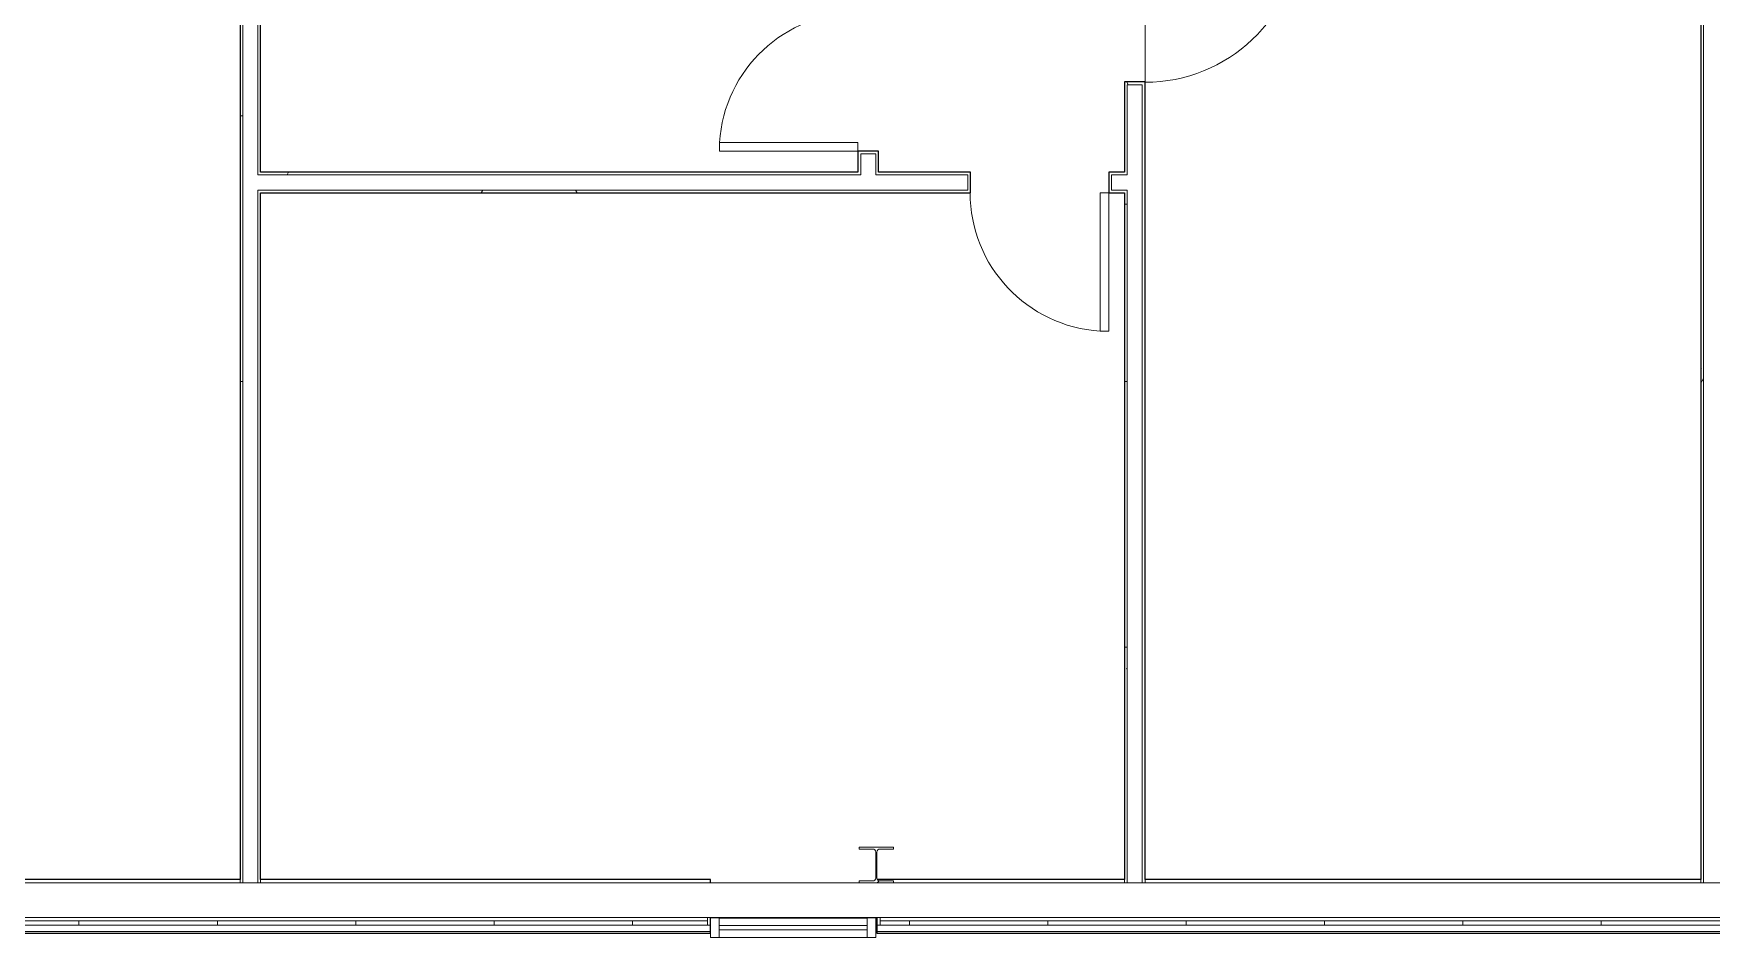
# Model space of a CAD drawing. Header units: inches. Extents: x 1 to 27263, y -26002 to 5769.
# Drawn here: x 24917.5 to 25305.5, y -22799.9 to -22590.9 of the extents above; entities that cross this region are included whole.
import ezdxf

# ---------------------------------------------------------------- set-up
doc = ezdxf.new("R2010")
doc.units = ezdxf.units.IN
doc.header["$MEASUREMENT"] = 0
for name, color, linetype, lineweight in [('A-DOOR', 31, 'Continuous', 9), ('A-FLOR', 192, 'Continuous', 9), ('A-GLAZ-CURT', 52, 'Continuous', 9), ('A-GLAZ-CWMG', 51, 'Continuous', 9), ('A-WALL', 113, 'Continuous', 9), ('A-WALL-PATT', 111, 'Continuous', 25), ('I-WALL', 2, 'Continuous', 9), ('L-SITE-WALL', 31, 'Continuous', 9), ('S-BEAM', 12, 'Continuous', 9), ('S-COLS', 52, 'Continuous', 9)]:
    doc.layers.add(name, color=color, linetype=linetype, lineweight=lineweight)
pattern_1 = [(0, (0, 0), (81.92, 20.48), [3.379, -58.061, 3.379, -58.061, -327.68]), (0, (0, 0), (81.92, 20.48), [-122.88, 3.379, -119.501, 3.379, -58.061, -143.36]), (0, (0, 0), (81.92, 20.48), [-307.2, 3.379, -37.581, 3.379, -99.021]), (120, (30.72, 10.24), (-58.6962, 60.704801), [3.379, -58.061, 3.379, -58.061, -327.68]), (120, (30.72, 10.24), (-58.6962, 60.704801), [-122.88, 3.379, -119.501, 3.379, -58.061, -143.36]), (120, (30.72, 10.24), (-58.6962, 60.704801), [-307.2, 3.379, -37.581, 3.379, -99.021]), (240, (40.96, 51.2), (-23.2238, -81.184801), [3.379, -58.061, 3.379, -58.061, -327.68]), (240, (40.96, 51.2), (-23.2238, -81.184801), [-122.88, 3.379, -119.501, 3.379, -58.061, -143.36]), (240, (40.96, 51.2), (-23.2238, -81.184801), [-307.2, 3.379, -37.581, 3.379, -99.021])]
pattern_2 = [(0, (0, 0), (0, 32), []), (90, (0, 0), (-32, 2e-15), [])]

# ---------------------------------------------------------------- blocks, each defined once
blk = doc.blocks.new('Struct_Xcel_Sports Complex_rvt-1-Site Plan - Phase 1')
at = {"layer": 'A-FLOR', "color": 7}
blk.add_line((25174.52, -22602.05), (25174.52, -22566.05), dxfattribs=at)
at = {"layer": 'L-SITE-WALL', "color": 7}
blk.add_line((25112.52, -22798.8), (25112.27, -22798.8), dxfattribs=at)
blk = doc.blocks.new('W-Wide Flange-Column - B2_F-V6-Site Plan - Phase 1')
at = {"layer": 'S-COLS'}
h = blk.add_hatch(dxfattribs=at)
h.set_pattern_fill('FP_5', color=256, style=0, pattern_type=2)
h.set_pattern_definition([(225, (25112.39, -22783.178), (25.342707, -25.342707), []), (225, (25112.39, -22821.578), (25.342707, -25.342707), [])])
h.paths.add_polyline_path([(-4, 4.12), (-4, 3.69), (-0.84, 3.69), (-0.35, 3.49), (-0.14, 3), (-0.14, -3), (-0.35, -3.49), (-0.84, -3.69), (-4, -3.69), (-4, -4.12), (4, -4.12), (4, -3.69), (0.84, -3.69), (0.35, -3.49), (0.14, -3), (0.14, 3), (0.35, 3.49), (0.84, 3.69), (4, 3.69), (4, 4.12)], flags=0)
at = {"layer": 'S-COLS', "lineweight": 15}
for p, q in [((-4, 4.12), (-4, 3.69)), ((4, 3.69), (4, 4.12)), ((-4, 3.69), (-0.84, 3.69)), ((-0.14, 3), (-0.14, -3)), ((0.14, -3), (0.14, 3)), ((0.84, 3.69), (4, 3.69)), ((-0.84, -3.69), (-4, -3.69)), ((-4, -3.69), (-4, -4.12)), ((4, -3.69), (0.84, -3.69)), ((4, -4.12), (4, -3.69)), ((-4, -4.12), (4, -4.12))]:
    blk.add_line(p, q, dxfattribs=at)
for centre, start, end in [((-0.84, 3), 0, 90), ((0.84, 3), 90, 180), ((-0.84, -3), 270, 0), ((0.84, -3), 180, 270)]:
    blk.add_arc(centre, 0.691, start, end, dxfattribs=at)
blk = doc.blocks.new('Single-Flush - 32_ x 84_-1272610-Site Plan - Phase 1')
at = {"layer": 'A-DOOR', "lineweight": 13}
for p, q in [((14, -2.37), (14, -34.38)), ((16, -2.37), (14, -2.37)), ((16, -2.37), (16, -34.38)), ((16, -34.38), (14, -34.38))]:
    blk.add_line(p, q, dxfattribs=at)
at = {"layer": 'A-DOOR'}
blk.add_arc((16, -2.37), 32.07, 180, 266.4241, dxfattribs=at)
blk = doc.blocks.new('Single-Flush - 32_ x 84_-460923-Site Plan - Phase 1')
at = {"layer": 'A-DOOR', "lineweight": 13}
for p, q in [((14, -2.37), (14, -34.38)), ((16, -2.37), (14, -2.37)), ((16, -2.37), (16, -34.38)), ((16, -34.38), (14, -34.38))]:
    blk.add_line(p, q, dxfattribs=at)
at = {"layer": 'A-DOOR'}
blk.add_arc((16, -2.37), 32.07, 180, 266.4241, dxfattribs=at)
blk = doc.blocks.new('Single-Flush - 36_ x 84_-1318909-Site Plan - Phase 1')
at = {"layer": 'A-DOOR', "lineweight": 13}
for p, q in [((16, -2.37), (16, -38.39)), ((18, -2.37), (16, -2.37)), ((18, -2.37), (18, -38.39)), ((18, -38.39), (16, -38.39))]:
    blk.add_line(p, q, dxfattribs=at)
at = {"layer": 'A-DOOR'}
blk.add_arc((18, -2.37), 36.07, 180, 266.8211, dxfattribs=at)
blk = doc.blocks.new('Rectangular Mullion - Exterior 2_ x 4_5_-1142359-Site Plan - Phase 1')
at = {"layer": 'A-GLAZ-CWMG', "lineweight": 13}
for p, q in [((-2, 1.5), (0, 1.5)), ((-2, -3), (-2, 1.5)), ((0, 1.5), (0, -3)), ((0, -3), (-2, -3))]:
    blk.add_line(p, q, dxfattribs=at)
blk = doc.blocks.new('Rectangular Mullion - Exterior 2_ x 4_5_-1142353-Site Plan - Phase 1')
at = {"layer": 'A-GLAZ-CWMG', "lineweight": 13}
for p, q in [((0, 1.5), (-2, 1.5)), ((-2, 1.5), (-2, -3)), ((0, -3), (0, 1.5)), ((-2, -3), (0, -3))]:
    blk.add_line(p, q, dxfattribs=at)
blk = doc.blocks.new('Girt_C - 8_D-1278687-Site Plan - Phase 1')
at = {"layer": 'S-BEAM'}
for p, q in [((25976.39, -22787.3), (24248.39, -22787.3)), ((24248.39, -22795.3), (25976.39, -22795.3))]:
    blk.add_line(p, q, dxfattribs=at)
blk = doc.blocks.new('System Panel - Exterior Glazing-827454-Site Plan - Phase 1')
at = {"layer": 'A-GLAZ-CURT'}
for p, q in [((17.09375, 1.25), (-17.09375, 1.25)), ((-17.09375, 1.25), (-17.09375, 0.25)), ((-17.09375, 0.25), (-17.09375, 1.25)), ((17.09375, 1.25), (-17.09375, 1.25)), ((-17.09375, 0.25), (17.09375, 0.25)), ((-17.09375, 0.25), (17.09375, 0.25)), ((17.09375, 0.25), (17.09375, 1.25)), ((17.09375, 1.25), (17.09375, 0.25))]:
    blk.add_line(p, q, dxfattribs=at)
blk = doc.blocks.new('Rectangular Mullion - Exterior 2_ x 4_5_-1060760-Site Plan - Phase 1')
at = {"layer": 'A-GLAZ-CWMG'}
for p, q in [((25834.02, -22795.43), (25799.83, -22795.43)), ((25834.02, -22799.93), (25799.83, -22799.93))]:
    blk.add_line(p, q, dxfattribs=at)

msp = doc.modelspace()

# ---------------------------------------------------------------- hatches: boundary and pattern name
at = {"layer": 'A-WALL-PATT', "lineweight": 9}
h = msp.add_hatch(dxfattribs=at)
h.set_pattern_fill('FP_9', color=256, style=0, pattern_type=2)
h.set_pattern_definition(pattern_1)
h.paths.add_polyline_path([(24965.265225, -22787.30281), (24965.890225, -22787.30281), (24965.890225, -22370.17781), (24969.390225, -22370.17781), (24969.390225, -22369.55281), (24965.265225, -22369.55281), (24965.265225, -22786.55281)], flags=0)
h = msp.add_hatch(dxfattribs=at)
h.set_pattern_fill('FP_9', color=256, style=0, pattern_type=2)
h.set_pattern_definition(pattern_1)
h.paths.add_polyline_path([(24970.015225, -22787.30281), (24970.015225, -22627.05281), (24969.390225, -22627.05281), (24969.390225, -22787.30281)], flags=0)
h.paths.add_polyline_path([(24969.390225, -22623.55281), (24970.015225, -22623.55281), (24970.015225, -22495.05281), (24969.390225, -22495.05281), (24969.390225, -22560.802101)], flags=0)
h.paths.add_polyline_path([(24970.015225, -22491.55281), (24970.015225, -22369.55281), (24969.390225, -22369.55281), (24969.390225, -22491.55281)], flags=0)
h = msp.add_hatch(dxfattribs=at)
h.set_pattern_fill('FP_9', color=256, style=0, pattern_type=2)
h.set_pattern_definition(pattern_1)
h.paths.add_polyline_path([(25108.140225, -22622.92781), (25108.765225, -22622.92781), (25108.765225, -22618.67781), (25110.515225, -22618.67781), (25110.515225, -22618.05281), (25108.140225, -22618.05281)], flags=0)
h.paths.add_polyline_path([(25110.515225, -22586.05281), (25110.515225, -22585.42781), (25108.765225, -22585.42781), (25108.765225, -22495.05281), (25108.140225, -22495.05281), (25108.140225, -22586.05281)], flags=0)
h.paths.add_polyline_path([(25108.140225, -22491.55281), (25108.765225, -22491.55281), (25108.765225, -22488.67781), (25110.515225, -22488.67781), (25110.515225, -22488.05281), (25108.140225, -22488.05281), (25108.140225, -22490.92781)], flags=0)
h.paths.add_polyline_path([(25110.515225, -22456.05281), (25110.515225, -22455.42781), (25108.765225, -22455.42781), (25108.765225, -22369.55281), (25108.140225, -22369.55281), (25108.140225, -22456.05281)], flags=0)
h = msp.add_hatch(dxfattribs=at)
h.set_pattern_fill('FP_9', color=256, style=0, pattern_type=2)
h.set_pattern_definition(pattern_1)
h.paths.add_polyline_path([(25169.765225, -22787.30281), (25170.390225, -22787.30281), (25170.390225, -22627.05281), (25169.765225, -22627.05281), (25169.765225, -22786.55281)], flags=0)
h.paths.add_polyline_path([(25169.765225, -22623.55281), (25170.390225, -22623.55281), (25170.390225, -22602.67781), (25172.140225, -22602.67781), (25172.140225, -22602.05281), (25169.765225, -22602.05281), (25169.765225, -22622.92781)], flags=0)
h.paths.add_polyline_path([(25169.765225, -22566.05281), (25172.140225, -22566.05281), (25172.140225, -22565.42781), (25170.390225, -22565.42781), (25170.390225, -22553.67781), (25172.140225, -22553.67781), (25172.140225, -22553.05281), (25169.765225, -22553.05281), (25169.765225, -22560.802101)], flags=0)
h.paths.add_polyline_path([(25172.140225, -22517.05281), (25172.140225, -22516.42781), (25170.390225, -22516.42781), (25170.390225, -22405.67781), (25172.140225, -22405.67781), (25172.140225, -22405.05281), (25169.765225, -22405.05281), (25169.765225, -22517.05281)], flags=0)
h.paths.add_polyline_path([(25172.140225, -22373.05281), (25172.140225, -22372.42781), (25170.390225, -22372.42781), (25170.390225, -22369.55281), (25169.765225, -22369.55281), (25169.765225, -22373.05281)], flags=0)
h = msp.add_hatch(dxfattribs=at)
h.set_pattern_fill('FP_9', color=256, style=0, pattern_type=2)
h.set_pattern_definition(pattern_1)
h.paths.add_polyline_path([(25173.890225, -22787.30281), (25174.515225, -22787.30281), (25174.515225, -22602.05281), (25172.140225, -22602.05281), (25172.140225, -22602.67781), (25173.890225, -22602.67781), (25173.890225, -22786.55281)], flags=0)
h.paths.add_polyline_path([(25172.140225, -22566.05281), (25174.515225, -22566.05281), (25174.515225, -22561.05281), (25173.890225, -22561.05281), (25173.890225, -22565.42781), (25172.140225, -22565.42781)], flags=0)
h.paths.add_polyline_path([(25174.515225, -22557.55281), (25174.515225, -22553.05281), (25172.140225, -22553.05281), (25172.140225, -22553.67781), (25173.890225, -22553.67781), (25173.890225, -22557.55281)], flags=0)
h.paths.add_polyline_path([(25174.515225, -22517.05281), (25174.515225, -22405.05281), (25172.140225, -22405.05281), (25172.140225, -22405.67781), (25173.890225, -22405.67781), (25173.890225, -22516.42781), (25172.140225, -22516.42781), (25172.140225, -22517.05281)], flags=0)
h.paths.add_polyline_path([(25172.140225, -22373.05281), (25174.515225, -22373.05281), (25174.515225, -22369.55281), (25170.390225, -22369.55281), (25170.390225, -22370.17781), (25173.890225, -22370.17781), (25173.890225, -22372.42781), (25172.140225, -22372.42781), (25172.140225, -22372.633351)], flags=0)
h = msp.add_hatch(dxfattribs=at)
h.set_pattern_fill('FP_9', color=256, style=0, pattern_type=2)
h.set_pattern_definition(pattern_1)
h.paths.add_polyline_path([(25303.015225, -22787.30281), (25303.640225, -22787.30281), (25303.640225, -22561.05281), (25303.015225, -22561.05281), (25303.015225, -22786.55281)], flags=0)
h.paths.add_polyline_path([(25303.015225, -22557.55281), (25303.640225, -22557.55281), (25303.640225, -22369.55281), (25303.015225, -22369.55281), (25303.015225, -22556.92781)], flags=0)
h = msp.add_hatch(dxfattribs=at)
h.set_pattern_fill('FP_9', color=256, style=0, pattern_type=2)
h.set_pattern_definition(pattern_1)
h.paths.add_polyline_path([(25166.140225, -22625.30281), (25166.765225, -22625.30281), (25166.765225, -22623.55281), (25169.765225, -22623.55281), (25169.765225, -22622.92781), (25166.140225, -22622.92781)], flags=0)
h.paths.add_polyline_path([(25133.515225, -22625.30281), (25134.140225, -22625.30281), (25134.140225, -22622.92781), (25112.265225, -22622.92781), (25112.265225, -22623.55281), (25133.515225, -22623.55281)], flags=0)
h.paths.add_polyline_path([(24997.259749, -22623.55281), (25108.765225, -22623.55281), (25108.765225, -22622.92781), (24970.015225, -22622.92781), (24970.015225, -22623.55281)], flags=0)
h = msp.add_hatch(dxfattribs=at)
h.set_pattern_fill('FP_9', color=256, style=0, pattern_type=2)
h.set_pattern_definition(pattern_1)
h.paths.add_polyline_path([(25104.150416, -22627.67781), (25134.140225, -22627.67781), (25134.140225, -22625.30281), (25133.515225, -22625.30281), (25133.515225, -22627.05281), (24970.015225, -22627.05281), (24970.015225, -22627.67781), (24997.259749, -22627.67781)], flags=0)
h.paths.add_polyline_path([(25166.140225, -22627.67781), (25169.765225, -22627.67781), (25169.765225, -22627.05281), (25166.765225, -22627.05281), (25166.765225, -22625.30281), (25166.140225, -22625.30281)], flags=0)
h = msp.add_hatch(dxfattribs=at)
h.set_pattern_fill('FP_12', color=256, style=0, pattern_type=2)
h.set_pattern_definition(pattern_2)
h.paths.add_polyline_path([(24249.025082, -22797.05281), (25073.327725, -22797.05281), (25073.327725, -22796.05281), (24244.765225, -22796.05281), (24244.765225, -22797.05281)], flags=0)
h = msp.add_hatch(dxfattribs=at)
h.set_pattern_fill('FP_12', color=256, style=0, pattern_type=2)
h.set_pattern_definition(pattern_2)
h.paths.add_polyline_path([(25211.041082, -22797.05281), (25335.994556, -22797.05281), (25335.994556, -22796.05281), (25113.265225, -22796.05281), (25113.265225, -22797.05281), (25184.318416, -22797.05281)], flags=0)

# ---------------------------------------------------------------- linework, layer by layer
at = {"layer": 'A-WALL'}
for p, q in [((24965.890225, -22370.17781), (24965.890225, -22787.30281)), ((24969.390225, -22495.05281), (24969.390225, -22623.55281)), ((25303.640225, -22561.05281), (25303.640225, -22787.30281)), ((25170.390225, -22602.67781), (25170.390225, -22623.55281)), ((25173.890225, -22602.67781), (25170.390225, -22602.67781)), ((25173.890225, -22787.30281), (25173.890225, -22602.67781)), ((25108.765225, -22618.67781), (25108.765225, -22623.55281)), ((25112.265225, -22618.67781), (25108.765225, -22618.67781)), ((25112.265225, -22623.55281), (25112.265225, -22618.67781)), ((25108.765225, -22623.55281), (24969.390225, -22623.55281)), ((25133.515225, -22623.55281), (25112.265225, -22623.55281)), ((25133.515225, -22627.05281), (25133.515225, -22623.55281)), ((25166.765225, -22623.55281), (25166.765225, -22627.05281)), ((25170.390225, -22623.55281), (25166.765225, -22623.55281)), ((24969.390225, -22627.05281), (24969.390225, -22787.30281)), ((24969.390225, -22627.05281), (25133.515225, -22627.05281)), ((25166.765225, -22627.05281), (25170.390225, -22627.05281)), ((25170.390225, -22627.05281), (25170.390225, -22787.30281)), ((24965.265225, -22786.55281), (24965.265225, -22787.30281)), ((24970.015225, -22786.55281), (24970.015225, -22787.30281)), ((25169.765225, -22786.55281), (25169.765225, -22787.30281)), ((25174.515225, -22786.55281), (25174.515225, -22787.30281)), ((25303.015225, -22786.55281), (25303.015225, -22787.30281)), ((25073.327725, -22796.05281), (24244.765225, -22796.05281)), ((25073.327725, -22797.05281), (25073.327725, -22795.27769)), ((25113.265225, -22795.27769), (25113.265225, -22797.05281)), ((25335.994556, -22796.05281), (25113.265225, -22796.05281)), ((25074.077725, -22797.05281), (24244.015225, -22797.05281)), ((25074.077725, -22798.55281), (24244.015225, -22798.55281)), ((25336.744556, -22797.05281), (25112.515225, -22797.05281)), ((25336.744556, -22798.55281), (25112.515225, -22798.55281))]:
    msp.add_line(p, q, dxfattribs=at)
at = {"layer": 'I-WALL', "lineweight": 25}
for p, q in [((24965.265225, -22369.55281), (24965.265225, -22786.55281)), ((24970.015225, -22622.92781), (24970.015225, -22495.67781)), ((25303.015225, -22561.67781), (25303.015225, -22786.55281)), ((25174.515225, -22602.05281), (25169.765225, -22602.05281)), ((25169.765225, -22602.05281), (25169.765225, -22622.92781)), ((25174.515225, -22786.55281), (25174.515225, -22602.05281)), ((25112.890225, -22618.05281), (25108.140225, -22618.05281)), ((25108.140225, -22618.05281), (25108.140225, -22622.92781)), ((25112.890225, -22622.92781), (25112.890225, -22618.05281)), ((25108.140225, -22622.92781), (24970.015225, -22622.92781)), ((25134.140225, -22622.92781), (25112.890225, -22622.92781)), ((25134.140225, -22627.67781), (25134.140225, -22622.92781)), ((25169.765225, -22622.92781), (25166.140225, -22622.92781)), ((25166.140225, -22622.92781), (25166.140225, -22627.67781)), ((24970.015225, -22786.55281), (24970.015225, -22627.67781)), ((24970.015225, -22627.67781), (25134.140225, -22627.67781)), ((25166.140225, -22627.67781), (25169.765225, -22627.67781)), ((25169.765225, -22627.67781), (25169.765225, -22786.55281))]:
    msp.add_line(p, q, dxfattribs=at)
at = {"layer": 'L-SITE-WALL', "lineweight": 25}
for p, q in [((24965.265225, -22786.55281), (24823.190087, -22786.55281)), ((25074.077725, -22786.55281), (24970.015225, -22786.55281)), ((25074.077725, -22787.30281), (25074.077725, -22786.55281)), ((25169.765225, -22786.55281), (25112.690087, -22786.55281)), ((25303.015225, -22786.55281), (25174.515225, -22786.55281)), ((25074.077725, -22798.92781), (25074.077725, -22795.27769)), ((25112.515225, -22795.27769), (25112.515225, -22798.92781)), ((24244.015225, -22798.92781), (25074.077725, -22798.92781)), ((25112.515225, -22798.92781), (25336.744556, -22798.92781))]:
    msp.add_line(p, q, dxfattribs=at)

# ---------------------------------------------------------------- block references
at = {"lineweight": 5}
msp.add_blockref('Struct_Xcel_Sports Complex_rvt-1-Site Plan - Phase 1', (0, 0), dxfattribs=at)
at = {"layer": 'A-DOOR'}
for name, p, rotation in [('Single-Flush - 36_ x 84_-1318909-Site Plan - Phase 1', (25172.140225, -22584.05281), 90), ('Single-Flush - 32_ x 84_-460923-Site Plan - Phase 1', (25110.515225, -22602.05281), 270)]:
    msp.add_blockref(name, p, dxfattribs=dict(at, rotation=rotation))
msp.add_blockref('Single-Flush - 32_ x 84_-1272610-Site Plan - Phase 1', (25150.140225, -22625.30281), dxfattribs=at)
at = {"layer": 'A-GLAZ-CURT'}
msp.add_blockref('System Panel - Exterior Glazing-827454-Site Plan - Phase 1', (25093.171475, -22798.42781), dxfattribs=at)
at = {"layer": 'A-GLAZ-CWMG', "rotation": 180}
msp.add_blockref('Rectangular Mullion - Exterior 2_ x 4_5_-1142353-Site Plan - Phase 1', (25074.077725, -22798.42781), dxfattribs=at)
at = {"layer": 'A-GLAZ-CWMG'}
msp.add_blockref('Rectangular Mullion - Exterior 2_ x 4_5_-1060760-Site Plan - Phase 1', (-723.75, 0), dxfattribs=at)
at = {"layer": 'A-GLAZ-CWMG', "extrusion": (0, 0, -1), "rotation": 180}
msp.add_blockref('Rectangular Mullion - Exterior 2_ x 4_5_-1142359-Site Plan - Phase 1', (-25112.265225, -22798.42781), dxfattribs=at)
at = {"layer": 'S-BEAM'}
msp.add_blockref('Girt_C - 8_D-1278687-Site Plan - Phase 1', (0, 0), dxfattribs=at)
at = {"layer": 'S-COLS', "rotation": 180}
msp.add_blockref('W-Wide Flange-Column - B2_F-V6-Site Plan - Phase 1', (25112.390225, -22783.17781), dxfattribs=at)

doc.saveas('drawing.dxf')
